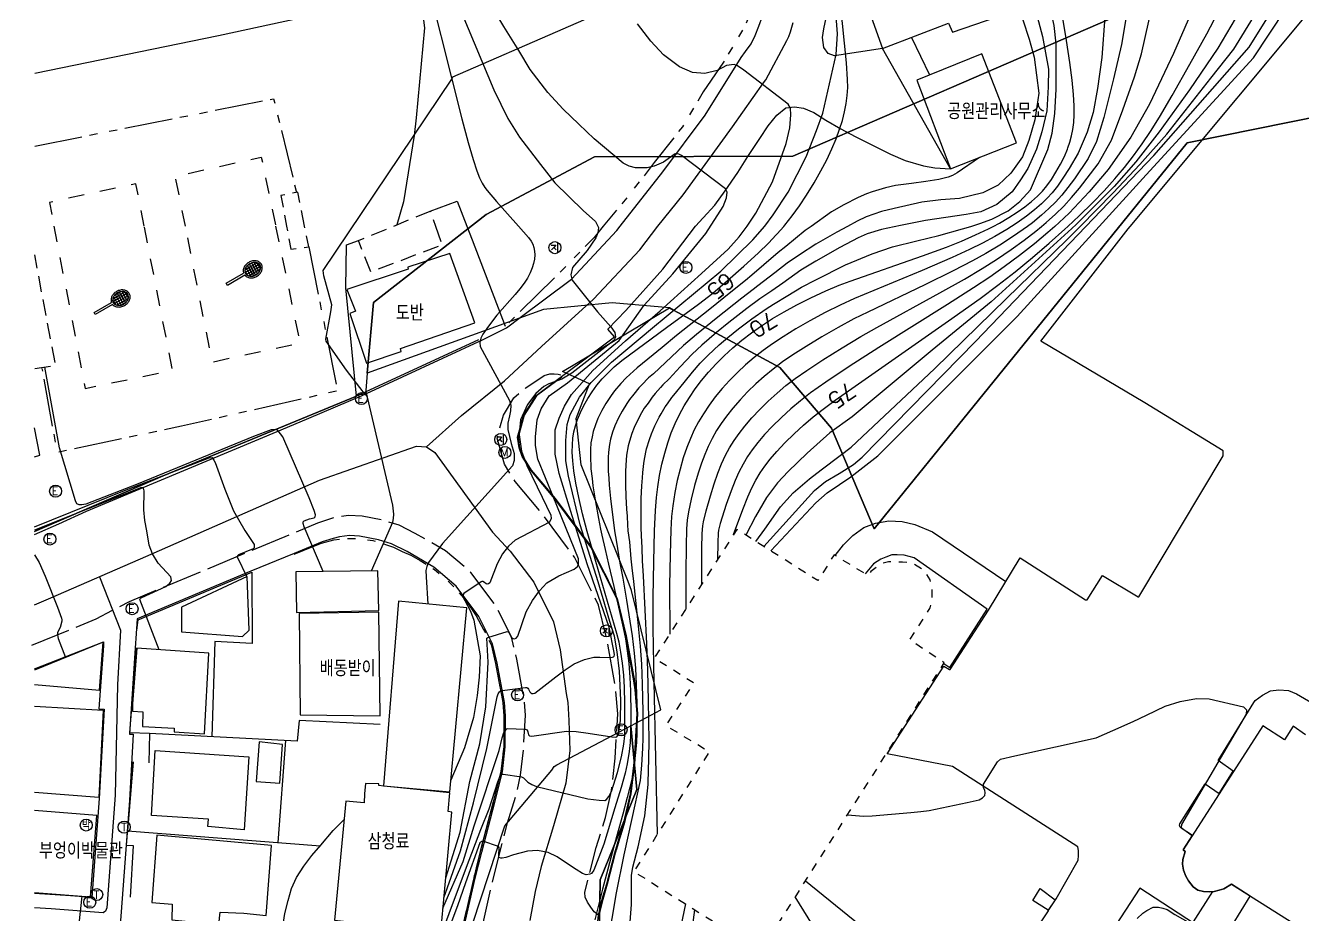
# Model space of a CAD drawing. Header units: feet. Extents: x 197796 to 199821, y 552499 to 555392.
# Drawn here: x 198490.1 to 198649.8, y 554162.4 to 554273.6 of the extents above; entities that cross this region are included whole.
import ezdxf
from ezdxf.enums import TextEntityAlignment as Align

# ---------------------------------------------------------------- set-up
doc = ezdxf.new("R2010")
doc.units = ezdxf.units.FT
doc.header["$MEASUREMENT"] = 0
for name, pattern in [('AAA006', [2, 1, -1]), ('ANYANG1', [11.5, 6, -1, 1, -1.5, 1, -1]), ('ANYANG2', [6, 5, -1]), ('ANYANG3', [3, 2, -1]), ('ANYANG6', [4, 2, -2])]:
    doc.linetypes.add(name, pattern=pattern)
for name, color, linetype in [('AA200', 7, 'CONTINUOUS'), ('AAA001', 7, 'CONTINUOUS'), ('AAA004', 7, 'ANYANG3'), ('AAA006', 7, 'AAA006'), ('AAA008', 7, 'CONTINUOUS'), ('AAB125', 7, 'CONTINUOUS'), ('AAC001', 7, 'CONTINUOUS'), ('AAC002', 7, 'CONTINUOUS'), ('AAC006', 7, 'ANYANG1'), ('ABB003', 7, 'CONTINUOUS'), ('AD002', 7, 'CONTINUOUS'), ('AD0022', 1, 'CONTINUOUS'), ('ADA085', 1, 'CONTINUOUS'), ('AE001', 1, 'ANYANG2'), ('AE200', 1, 'CONTINUOUS'), ('AZ0202', 7, 'CONTINUOUS'), ('AZ0203', 7, 'CONTINUOUS'), ('AZ0205', 7, 'CONTINUOUS'), ('AZ080', 1, 'CONTINUOUS'), ('AZ0801', 7, 'CONTINUOUS'), ('AZ0803', 7, 'CONTINUOUS'), ('CA0011', 7, 'CONTINUOUS'), ('CAA001', 7, 'CONTINUOUS'), ('CAA002', 30, 'CONTINUOUS'), ('DZ001', 7, 'ANYANG6'), ('wipco_지적', 20, 'CONTINUOUS'), ('ZC002', 7, 'CONTINUOUS')]:
    doc.layers.add(name, color=color, linetype=linetype)
doc.styles.add('GHS', font='ROMANS', dxfattribs={"bigfont": 'NGSW.shx'})
doc.styles.add('NGSW', font='ROMANS.shx', dxfattribs={"bigfont": 'NGSW.shx'})
doc.styles.get("Standard").update_dxf_attribs({"font": 'ROMANS.shx', "bigfont": 'NGSW.shx'})

# ---------------------------------------------------------------- blocks, each defined once
blk = doc.blocks.new('AZ0202')
at = {"layer": 'AZ0202'}
blk.add_circle((0, 0), 0.75, dxfattribs=at)
at = {"layer": 'AZ0202', "style": 'GHS'}
blk.add_text('E', height=1, dxfattribs=at).set_placement((-0.5, -0.48))
blk = doc.blocks.new('AZ0203')
at = {"layer": 'AZ0203'}
blk.add_circle((0, 0), 0.75, dxfattribs=at)
at = {"layer": 'AZ0203', "style": 'GHS'}
blk.add_text('T', height=1, dxfattribs=at).set_placement((-0.36, -0.52))
blk = doc.blocks.new('AAB125')
at = {"layer": 'AAB125'}
blk.add_circle((0, 0), 0.75, dxfattribs=at)
at = {"layer": 'AAB125', "style": 'GHS'}
blk.add_text('박', height=1, dxfattribs=at).set_placement((-0.54, -0.55))
blk = doc.blocks.new('AE200')
at = {"layer": 'AE200'}
blk.add_circle((0, 0), 0.75, dxfattribs=at)
at = {"layer": 'AE200', "style": 'GHS'}
blk.add_text('M', height=1, dxfattribs=at).set_placement((-0.58, -0.48))
blk = doc.blocks.new('AZ0205')
at = {"layer": 'AZ0205'}
for points in [[(-0.48, 0.32), (0.11, 0.31), (-0.13, 0.01), (-0.44, -0.28)], [(-0.13, 0.01), (0.15, -0.29)], [(0.3, 0.55), (0.3, -0.58)]]:
    blk.add_lwpolyline(points, dxfattribs=at)
blk.add_circle((0, 0), 0.75, dxfattribs=at)
blk = doc.blocks.new('ABB003')
at = {"layer": 'ABB003'}
blk.add_lwpolyline([(0.02, -0.16, 0.072796), (0.19, -0.32, 0.104954), (0.6, -0.47, 0.088929), (1.05, -0.46, 0.080177), (1.51, -0.28, 0.080177), (1.9, 0.03, 0.088929), (2.13, 0.41, 0.104954), (2.2, 0.84, 0.119998), (2.09, 1.21, 0.119998), (1.83, 1.49, 0.104954), (1.42, 1.64, 0.088929), (0.98, 1.63, 0.080177), (0.51, 1.45, 0.080177), (0.13, 1.14, 0.088929), (-0.11, 0.76, 0.104954), (-0.18, 0.33, 0.072796), (-0.13, 0.1, 0.119998)], format="xyb", dxfattribs=at)
for points in [[(0.02, -0.16), (-2.16, -1.42), (-2.31, -1.16), (-0.13, 0.1)], [(0.02, 0.4), (0.36, -0.18)], [(0.04, 0.54), (1.54, 1.41)], [(0.04, 0.2), (1.83, 1.23)], [(0.13, 0.8), (0.76, -0.28)], [(0.19, -0.06), (1.98, 0.97)], [(0.32, 1.05), (0.95, 1.42)], [(0.33, 1.06), (1.09, -0.24)], [(0.49, -0.24), (1.99, 0.63)], [(0.57, 1.25), (1.37, -0.13)], [(0.84, 1.38), (1.62, 0.04)], [(1.07, -0.25), (1.7, 0.12)], [(1.15, 1.45), (1.83, 0.27)], [(1.51, 1.41), (1.98, 0.61)]]:
    blk.add_lwpolyline(points, dxfattribs=at)
blk.add_lwpolyline([(0.1, 0.06, 0.119998), (0.3, -0.15, 0.104954), (0.63, -0.27, 0.088929), (1.01, -0.26, 0.080177), (1.41, -0.11, 0.080177), (1.75, 0.17, 0.088929), (1.94, 0.49, 0.104954), (2, 0.83, 0.119998), (1.92, 1.11, 0.119998), (1.72, 1.32, 0.104954), (1.39, 1.44, 0.088929), (1.02, 1.43, 0.080177), (0.61, 1.28, 0.080177), (0.28, 1, 0.088929), (0.08, 0.68, 0.104954), (0.02, 0.34, 0.119998)], format="xyb", close=True, dxfattribs=at)

msp = doc.modelspace()

# ---------------------------------------------------------------- linework, layer by layer
at = {"layer": 'AA200', "color": 255, "flags": 128}
msp.add_lwpolyline([(198618.74, 554164.41), (198617.85, 554163.12), (198615.95, 554164.31), (198616.85, 554165.82)], close=True, dxfattribs=at)
at = {"layer": 'AAA001', "color": 255, "flags": 128}
for points in [[(198491.26, 554191.28), (198499.35, 554190.58), (198499.83, 554196.58), (198491.26, 554193.09)], [(198491.26, 554188.6), (198499.83, 554188.07), (198499.28, 554177.17), (198491.25, 554177.82)]]:
    msp.add_lwpolyline(points, dxfattribs=at)
for points in [[(198519.32, 554184.11), (198518.95, 554179.18), (198521.88, 554178.95), (198522.21, 554183.79)], [(198517.45, 554173.14), (198512.91, 554173.54), (198512.97, 554174.46), (198505.87, 554174.91), (198506.32, 554183.03), (198518.04, 554182.25)], [(198520.85, 554171.17), (198506.53, 554172.47), (198505.92, 554164.06), (198508.46, 554163.85), (198508.41, 554161.9), (198514.29, 554161.31), (198514.42, 554162.86), (198517.41, 554162.71), (198520.19, 554162.42)]]:
    msp.add_lwpolyline(points, close=True, dxfattribs=at)
at = {"layer": 'AAA004', "color": 255, "flags": 128}
for points in [[(198524.99, 554248.55), (198524.15, 554252.8), (198522.03, 554252.4), (198522.74, 554248.55), (198523.27, 554245.67), (198525.5, 554245.96)], [(198541.33, 554248.54), (198542.16, 554246.22), (198533.28, 554242.83), (198531.7, 554246.78), (198536.04, 554248.54), (198540.66, 554250.43)]]:
    msp.add_lwpolyline(points, close=True, dxfattribs=at)
msp.add_lwpolyline([(198491.27, 554230.77), (198493.88, 554231.16), (198491.27, 554244.97)], dxfattribs=at)
at = {"layer": 'AAA006', "color": 255, "flags": 128}
msp.add_lwpolyline([(198581.96, 554157.95), (198604.89, 554194.01), (198600.58, 554196.85), (198603.14, 554200.86), (198603.34, 554201.67), (198603.39, 554202.49), (198603.37, 554203.53), (198603.11, 554204.36), (198602.66, 554205.12), (198602.06, 554205.74), (198601.18, 554206.29), (198600.43, 554206.5), (198599.67, 554206.59), (198598.9, 554206.6), (198597.91, 554206.61), (198597.22, 554206.44), (198596.79, 554206.23), (198595.73, 554205.4), (198595.29, 554204.95), (198591.13, 554207.49), (198589.1, 554204.27), (198578.98, 554210.67), (198568.68, 554194.61), (198573.59, 554191.52), (198570.13, 554186.17), (198575.55, 554182.9), (198566.12, 554167.93)], close=True, dxfattribs=at)
at = {"layer": 'AAA008', "color": 255, "flags": 128}
for points in [[(198612.26, 554282.41), (198607.31, 554280.36), (198595.54, 554275.28), (198597.17, 554270.74), (198605.42, 554273.91), (198605.9, 554272.79), (198611.5, 554274.7), (198611.19, 554275.9), (198614.19, 554276.92)], [(198609.59, 554270.08), (198601.47, 554266.81), (198605.68, 554255.7), (198613.91, 554258.95)], [(198543.12, 554245.14), (198537.87, 554243.42), (198537.91, 554243.19), (198530.26, 554240.65), (198531.33, 554237.95), (198530.64, 554237.66), (198532.73, 554231.45), (198537.04, 554232.89), (198536.96, 554233.26), (198546.24, 554236.47)], [(198517.8, 554204.77), (198509.59, 554200.97), (198509.63, 554197.87), (198517.21, 554197.27), (198518.07, 554198.09)], [(198534.14, 554205.51), (198523.88, 554205.39), (198523.96, 554200.3), (198534.27, 554200.53)], [(198543.14, 554177.89), (198545.25, 554200.86), (198536.73, 554201.71), (198534.85, 554178.65)], [(198524.3, 554200.15), (198524.43, 554187.51), (198534.42, 554187.39), (198534.24, 554200.34)], [(198504.01, 554195.84), (198503.49, 554188.86), (198503.47, 554187.97), (198504.76, 554187.88), (198504.72, 554186.05), (198508.71, 554185.84), (198508.7, 554185.4), (198512.49, 554185.13), (198513.04, 554195.19)], [(198543.13, 554177.75), (198534.88, 554178.6), (198534.26, 554178.66), (198534.27, 554178.88), (198532.59, 554178.93), (198532.48, 554177.63), (198532.42, 554176.5), (198530.14, 554176.7), (198528.71, 554161.83), (198542, 554160.37), (198543.38, 554175.35), (198542.92, 554175.41)]]:
    msp.add_lwpolyline(points, close=True, dxfattribs=at)
for points in [[(198650.01, 554184.99), (198648.48, 554186.07), (198647.37, 554184.39), (198644.68, 554186.12), (198634.73, 554170.65), (198635, 554170.43), (198634.69, 554169.41), (198634.66, 554168.85), (198634.78, 554168.1), (198635.06, 554167.34), (198635.38, 554166.76), (198635.96, 554166.03), (198636.58, 554165.61), (198637.26, 554165.43), (198638.01, 554165.4), (198638.59, 554165.43), (198639.23, 554165.59), (198639.79, 554165.78), (198640.78, 554166.34), (198659.85, 554154.3)], [(198491.25, 554165.29), (198498.26, 554164.78), (198499.03, 554174.93), (198491.25, 554175.54)]]:
    msp.add_lwpolyline(points, dxfattribs=at)
at = {"layer": 'AAC001', "color": 255, "flags": 128}
for points in [[(198540.66, 554250.43), (198544.06, 554251.66), (198545.26, 554248.54)], [(198545.26, 554248.54), (198545.9, 554246.85)], [(198531.48, 554227.33), (198530.12, 554240.86), (198530.21, 554246.21), (198531.7, 554246.78)], [(198546.72, 554234.36), (198531.48, 554227.33), (198507.33, 554217.36), (198491.26, 554210.4)], [(198504.02, 554198.05), (198504.18, 554199.39), (198518.39, 554205.31), (198518.42, 554196.4), (198513.79, 554196.68), (198513.4, 554184.77)], [(198505.62, 554185.16), (198503.15, 554185.24), (198503.37, 554187.93), (198503.92, 554195.86)], [(198534.42, 554186.31), (198524.31, 554186.78), (198524.06, 554184.23), (198505.62, 554185.16), (198505.52, 554181.51)], [(198522.62, 554184.3), (198521.66, 554171.55)], [(198522.31, 554152.87), (198522.12, 554157.6), (198522.14, 554159.26), (198522.22, 554160.79), (198522.52, 554162.7), (198522.92, 554164.3), (198523.37, 554165.8), (198523.98, 554167.18), (198524.88, 554168.59), (198525.9, 554169.92), (198527.02, 554171.21), (198528.57, 554173.06), (198529.92, 554174.44)], [(198502.88, 554173.03), (198526.96, 554171.13)]]:
    msp.add_lwpolyline(points, dxfattribs=at)
at = {"layer": 'AAC001', "color": 255}
msp.add_lwpolyline([(198503.24, 554164.73), (198503.61, 554171.14), (198502.74, 554171.18), (198503.56, 554181.65)], dxfattribs=at)
at = {"layer": 'AAC002', "color": 255, "flags": 128}
msp.add_lwpolyline([(198545.9, 554246.85), (198550.03, 554236.06)], dxfattribs=at)
at = {"layer": 'AAC006', "color": 255, "flags": 128}
for points in [[(198529.5, 554368.62), (198530.31, 554365.33), (198530.67, 554364.19), (198532.81, 554363.92), (198535.11, 554363.45), (198537.81, 554362.32), (198544.32, 554358.5), (198549.48, 554356.95), (198550.42, 554356.55), (198551.01, 554356.11), (198551.67, 554355.24), (198551.9, 554354.37), (198551.7, 554353.42), (198551.37, 554352.64), (198551.17, 554351.95), (198551.04, 554350.95), (198551.15, 554350.22), (198551.57, 554349.34), (198559.25, 554340.63), (198562.28, 554337.32), (198568.22, 554323.38), (198570.51, 554316.6), (198572.13, 554310.81), (198574.34, 554303.21), (198575.85, 554295.74), (198576.85, 554290.32), (198579.98, 554290.43), (198581.16, 554289.89), (198582.27, 554288.8), (198582.89, 554287.66), (198583.16, 554286.62), (198583.22, 554285.47), (198583.2, 554284.48), (198583.16, 554283.05), (198582.77, 554280.53), (198582.11, 554278.76), (198579.98, 554273.51), (198577.31, 554269.06), (198574.78, 554265.33), (198572.19, 554260.98), (198568.66, 554256.49), (198564.82, 554251.59), (198562.3, 554248.54), (198561.15, 554247.15), (198556.4, 554242.27), (198550.03, 554236.06)], [(198491.27, 554258.56), (198521.12, 554264.48), (198523.97, 554252.77)], [(198525.5, 554245.96), (198529.11, 554227.98), (198509.61, 554223.55), (198494.1, 554220.29), (198492.22, 554230.79)], [(198557.1, 554229.7), (198553.96, 554227.36), (198552.41, 554224.96), (198551.65, 554222.19), (198551.83, 554220.87), (198552.2, 554219.81), (198553.27, 554218.09), (198556.28, 554214.52), (198560.8, 554208.49), (198564.03, 554202.03), (198565.15, 554197.36), (198566.18, 554191.75), (198566.31, 554190.65), (198566.56, 554187.66), (198566.23, 554181.87), (198565.73, 554177.63), (198564.93, 554174.05), (198563.78, 554170.24), (198562.77, 554166.36), (198562.22, 554164.45), (198561.73, 554162.45)], [(198523.68, 554207.59), (198524.8, 554208.03), (198526.13, 554208.57), (198527.09, 554208.95), (198528.62, 554209.38), (198529.97, 554209.53), (198531.76, 554209.56), (198533.52, 554209.27), (198535.23, 554208.76), (198536.1, 554208.45), (198537.19, 554207.92), (198538.25, 554207.47), (198539.41, 554206.79), (198541.2, 554205.65), (198542.6, 554204.55), (198544.04, 554203.05), (198545.12, 554201.77), (198546.4, 554199.89), (198547.35, 554198.18), (198548.28, 554196.3), (198548.64, 554194.82), (198548.85, 554193.91), (198549.18, 554192.12), (198549.71, 554189.29), (198549.74, 554189.01), (198549.88, 554187.36), (198549.87, 554184.88), (198549.86, 554183.53), (198549.5, 554180.43), (198548.56, 554176.64), (198546.92, 554170.41), (198546.11, 554167.15), (198544.24, 554158.92), (198543.66, 554154.62), (198541.22, 554153.85), (198540.59, 554153.77), (198524.16, 554152.74), (198523.78, 554152.75)], [(198548.03, 554196.81), (198548.28, 554196.3), (198548.64, 554194.82), (198548.85, 554193.91), (198549.18, 554192.12), (198549.71, 554189.29), (198549.74, 554189.01), (198549.88, 554187.36), (198549.87, 554184.88), (198549.86, 554183.53), (198549.5, 554180.43), (198548.56, 554176.64), (198546.92, 554170.41), (198546.11, 554167.15), (198544.24, 554158.92), (198543.66, 554154.62)]]:
    msp.add_lwpolyline(points, dxfattribs=at)
at = {"layer": 'AD002', "color": 255, "flags": 128}
for points in [[(198540.2, 554221), (198544.6, 554224.89), (198549.94, 554229.24), (198554.58, 554233.51), (198561.06, 554239.44), (198566.86, 554245.61), (198569.11, 554248.54), (198572.26, 554252.47), (198578.43, 554260.97), (198582.31, 554266.47), (198582.59, 554266.84), (198585.21, 554271.74), (198585.46, 554272.25), (198585.7, 554272.84), (198586.01, 554274.02)], [(198491.26, 554201.24), (198493.3, 554202.13), (198505.17, 554207.29), (198526.83, 554216.83), (198538.95, 554221.09), (198540.2, 554221), (198541.24, 554220.29), (198548.44, 554210.31), (198550.66, 554207.95), (198553.62, 554204.06), (198556.08, 554199.14), (198556.93, 554195.61), (198557.66, 554190.17), (198557.85, 554189.03), (198558.01, 554186.79), (198558.11, 554183.03), (198557.63, 554178.95), (198556.08, 554173.64), (198554.52, 554168.55), (198553.8, 554165.44), (198553.1, 554161.82)], [(198499.36, 554204.76), (198502, 554198.09), (198501.63, 554191.24), (198501.31, 554177.46), (198500.27, 554163.41), (198500.1, 554162.96), (198499.83, 554162.77), (198493.32, 554163.26), (198491.25, 554163.4)]]:
    msp.add_lwpolyline(points, dxfattribs=at)
at = {"layer": 'AD0022', "color": 255, "flags": 128}
for points in [[(198491.26, 554210.05), (198494.3, 554211.38), (198497.75, 554212.96), (198522.05, 554223.09), (198525.53, 554224.58), (198532.17, 554227.41), (198547.3, 554234.4), (198550.19, 554235.84), (198551.92, 554237.15), (198558.32, 554241.95), (198563.98, 554248.02), (198564.39, 554248.54), (198569.75, 554255.33), (198575.01, 554262.42), (198579.51, 554269.62), (198580.08, 554270.36), (198580.77, 554271.35), (198581.26, 554272.36), (198581.74, 554273.54), (198582.19, 554274.81)], [(198544.43, 554158.89), (198546.31, 554167.1), (198547.12, 554170.36), (198548.75, 554176.59), (198549.69, 554180.4), (198550.06, 554183.51), (198550.08, 554187.37), (198549.94, 554189.03), (198549.91, 554189.31), (198549.05, 554193.95), (198548.47, 554196.36), (198546.75, 554199.81), (198543.92, 554203.58), (198541.14, 554205.96), (198537.78, 554207.91), (198535.84, 554208.87), (198534.21, 554209.37), (198531.84, 554209.83), (198530.58, 554209.9), (198529.36, 554209.74), (198528.55, 554209.55), (198527.19, 554209.11), (198523.68, 554207.68), (198518.27, 554205.47), (198504.06, 554199.5), (198503.84, 554195.85), (198503.1, 554185.1), (198503.57, 554185.07), (198503.13, 554176.82), (198501.94, 554161.22)], [(198491.26, 554193.26), (198499.88, 554196.64), (198499.85, 554196.11), (198499.3, 554188.26), (198499.94, 554188.22), (198499.33, 554177.07), (198498.4, 554164.69), (198495.76, 554164.87), (198491.25, 554165.2)]]:
    msp.add_lwpolyline(points, dxfattribs=at)
at = {"layer": 'AD0022', "color": 255}
for points in [[(198560.91, 554155.61), (198561.68, 554162.47), (198562.17, 554164.46), (198562.72, 554166.37), (198563.73, 554170.26), (198564.88, 554174.07), (198565.68, 554177.64), (198566.18, 554181.87), (198566.51, 554187.66), (198566.26, 554190.64), (198566.13, 554191.74), (198565.1, 554197.35), (198563.98, 554202.02), (198560.76, 554208.46), (198556.24, 554214.49), (198553.23, 554218.06), (198552.16, 554219.79), (198551.78, 554220.86), (198551.6, 554222.19), (198552.36, 554224.98), (198553.93, 554227.4), (198563.69, 554234.72), (198562.88, 554235.68), (198565.1, 554238), (198569.73, 554243.2), (198573.83, 554248.54), (198574.77, 554249.61), (198576.22, 554251.2), (198577.51, 554252.99), (198579.1, 554255.27), (198580.37, 554257.24), (198581.85, 554259.51), (198582.9, 554261.08), (198583.96, 554262.44), (198585.11, 554263.32), (198586.2, 554263.48), (198587.32, 554263.29), (198588.58, 554262.75), (198590.09, 554261.82), (198591.95, 554260.72), (198593.77, 554259.77), (198596.19, 554258.57), (198598.17, 554257.57), (198600.02, 554256.78), (198602.28, 554256.11), (198603.69, 554255.83), (198605.67, 554255.72), (198597.17, 554270.74), (198591.19, 554269.83), (198590.38, 554270.14), (198589.84, 554270.86), (198589.66, 554272.14), (198589.84, 554273.23), (198590.13, 554274.6)], [(198617.88, 554163.02), (198613.46, 554156.35)]]:
    msp.add_lwpolyline(points, dxfattribs=at)
at = {"layer": 'ADA085', "color": 255, "flags": 128}
for points in [[(198617.88, 554163.02), (198618.87, 554164.5), (198621.6, 554169.34), (198621.67, 554169.92), (198621.65, 554170.54), (198621.56, 554171.02), (198605.93, 554181.04), (198597.77, 554182.62), (198604.83, 554193.6), (198605.55, 554193.16), (198605.63, 554193.16), (198610.43, 554200.59), (198614.35, 554207.13), (198622.52, 554201.88), (198622.73, 554201.87), (198624.67, 554204.9), (198629.1, 554202.24), (198629.18, 554202.24), (198639.71, 554219.86), (198639.71, 554220.18), (198639.72, 554220.48), (198629.95, 554226.48), (198616.95, 554234.2), (198627.85, 554248.24), (198628.09, 554248.53), (198655.04, 554280.88)], [(198491.27, 554267.66), (198514.25, 554272.37), (198539.08, 554277.8)], [(198491.26, 554219.75), (198491.92, 554219.95), (198491.26, 554223.34)], [(198640.85, 554161.18), (198643.09, 554164.85), (198640.78, 554166.34), (198639.79, 554165.78), (198639.23, 554165.59), (198638.59, 554165.43), (198638.01, 554165.4), (198637.26, 554165.43), (198636.58, 554165.61), (198635.96, 554166.03), (198635.38, 554166.76), (198635.06, 554167.34), (198634.78, 554168.1), (198634.66, 554168.85), (198634.69, 554169.41), (198635, 554170.43), (198634.73, 554170.65), (198635.86, 554172.4), (198634.36, 554173.46), (198634.29, 554173.7), (198634.3, 554173.9), (198637.49, 554178.9), (198639.24, 554177.66), (198640.99, 554180.46), (198639.11, 554181.81), (198643.55, 554189.03), (198643.73, 554189.3), (198644.63, 554189.96), (198645.65, 554190.52), (198646.69, 554190.64), (198647.87, 554190.55), (198648.88, 554190.12), (198652.18, 554188.22)], [(198647.18, 554137.18), (198666.45, 554140.24), (198666.92, 554141.17), (198650.65, 554151.92), (198629.32, 554165.86), (198624.58, 554158.55)]]:
    msp.add_lwpolyline(points, dxfattribs=at)
at = {"layer": 'AE001', "color": 255, "flags": 128}
for points in [[(198561.68, 554162.47), (198561.16, 554162.88), (198560.76, 554163.48), (198560.31, 554164.1), (198560.03, 554164.71), (198559.98, 554165.32), (198560.39, 554166.97), (198561.42, 554170.91), (198562.56, 554174.67), (198563.31, 554178.04), (198563.79, 554182.08), (198564.1, 554187.62), (198563.87, 554190.41), (198563.76, 554191.38), (198562.75, 554196.86), (198561.71, 554201.19), (198558.71, 554207.2), (198554.36, 554213), (198551.28, 554216.65), (198549.94, 554218.82), (198549.02, 554222.07), (198549.84, 554224.96), (198551.11, 554227.12), (198552.64, 554228.36), (198554.91, 554229.89), (198555.63, 554230.1), (198556.17, 554230.11), (198556.68, 554230.07), (198557.29, 554229.92)], [(198549.91, 554132.57), (198551.1, 554133.56), (198551.25, 554134.44), (198551.26, 554134.98), (198551.13, 554135.72), (198550.51, 554137.19), (198550.02, 554138.24), (198549.56, 554139.37), (198548.97, 554140.74), (198548.14, 554142.68), (198547.49, 554144.29), (198546.91, 554145.82), (198546.41, 554147.14), (198546.01, 554148.2), (198545.53, 554149.85), (198545.4, 554151.17), (198545.49, 554152.39), (198546.04, 554155.48), (198546.6, 554158.5), (198548.45, 554166.59), (198549.25, 554169.81), (198550.35, 554174.02), (198551.43, 554177.59), (198551.96, 554179.98), (198552.33, 554183.08), (198552.58, 554187.47), (198552.43, 554189.28), (198552.38, 554189.68), (198551.49, 554194.47), (198550.84, 554197.23), (198548.88, 554201.13), (198545.76, 554205.3), (198542.59, 554208), (198540.36, 554209.3), (198538.81, 554210.16), (198536.78, 554211.2), (198534.81, 554211.8), (198532.16, 554212.31), (198530.48, 554212.41), (198528.78, 554212.18), (198526.58, 554211.44), (198503.08, 554201.64), (198498.92, 554199.45), (198490.13, 554195.86)]]:
    msp.add_lwpolyline(points, dxfattribs=at)
at = {"layer": 'AZ080', "color": 255, "flags": 128}
for points in [[(198491.26, 554210.4), (198507.33, 554217.36), (198531.48, 554227.33)], [(198548.02, 554196.83), (198548.28, 554196.3), (198548.64, 554194.82), (198548.85, 554193.91), (198549.18, 554192.12), (198549.71, 554189.29), (198549.74, 554189.01), (198549.88, 554187.36), (198549.87, 554184.88), (198549.86, 554183.53), (198549.5, 554180.43), (198548.56, 554176.64), (198546.92, 554170.41), (198546.11, 554167.15), (198544.24, 554158.92), (198543.66, 554154.62)]]:
    msp.add_lwpolyline(points, dxfattribs=at)
at = {"layer": 'AZ080', "color": 255}
msp.add_lwpolyline([(198503.56, 554181.65), (198502.88, 554173.03)], dxfattribs=at)
at = {"layer": 'AZ0801', "color": 255, "flags": 128}
msp.add_lwpolyline([(198557.1, 554229.7), (198553.96, 554227.36), (198552.41, 554224.96), (198551.65, 554222.19), (198551.83, 554220.87), (198552.2, 554219.81), (198553.27, 554218.09), (198556.28, 554214.52), (198560.8, 554208.49), (198564.03, 554202.03), (198565.15, 554197.36), (198566.18, 554191.75), (198566.31, 554190.65), (198566.56, 554187.66), (198566.23, 554181.87), (198565.73, 554177.63), (198564.93, 554174.05), (198563.78, 554170.24), (198562.77, 554166.36), (198562.22, 554164.45), (198561.73, 554162.45)], dxfattribs=at)
at = {"layer": 'AZ0803', "color": 255, "flags": 128}
for points in [[(198591.27, 554207.41), (198592.29, 554208.73), (198593.48, 554209.9), (198594.85, 554210.92), (198596.28, 554211.44), (198597.98, 554211.73), (198599.61, 554211.66), (198601.23, 554211.3), (198603.41, 554210.38), (198612.58, 554204.17)], [(198604.84, 554193.93), (198605.6, 554193.4), (198610.26, 554200.69), (198601.14, 554207.11), (198599.89, 554207.45), (198599.02, 554207.5), (198598.33, 554207.48), (198597.6, 554207.21), (198596.97, 554206.97), (198596.07, 554206.38), (198595.01, 554205.12)]]:
    msp.add_lwpolyline(points, dxfattribs=at)
at = {"layer": 'CAA001', "color": 255, "flags": 128}
for points, elevation in [([(198539.43, 554282.68), (198544.64, 554261.98), (198545.42, 554259), (198546.03, 554256.89), (198546.49, 554255.48), (198546.85, 554254.58), (198547.15, 554253.93), (198547.48, 554253.4), (198547.78, 554253.01), (198548.96, 554251.64), (198551.7, 554248.54), (198552.95, 554247.12), (198553.3, 554246.68), (198553.49, 554246.3), (198553.63, 554245.89), (198553.71, 554245.44), (198553.73, 554244.96), (198553.69, 554244.44), (198553.58, 554243.9), (198553.4, 554243.33), (198553.15, 554242.72), (198552.82, 554242.08), (198552.4, 554241.42), (198551.89, 554240.72), (198551.3, 554240.03), (198549, 554237.45), (198547.97, 554236.07), (198547.24, 554235.06), (198547.01, 554234.56), (198546.86, 554234.03), (198546.9, 554233.53), (198550.57, 554226.77), (198550.76, 554226.19), (198550.72, 554225.5), (198550.57, 554224.85), (198550.38, 554223.94), (198550.38, 554223.17), (198550.8, 554221.41), (198551.15, 554220.15), (198551.15, 554219.27), (198550.94, 554218.62), (198542.23, 554208.91), (198540.48, 554206.53), (198540.32, 554206.25), (198540.26, 554206.03), (198540.14, 554205.55), (198540.16, 554204.76), (198540.39, 554201.34)], 60), ([(198540.9, 554156.9), (198545.22, 554168.47), (198547.01, 554173.18), (198548.05, 554175.76), (198549.13, 554179.14), (198549.4, 554179.87), (198549.52, 554180.05), (198549.64, 554180.1), (198549.8, 554180.11), (198552.08, 554179.75), (198552.35, 554179.63), (198552.55, 554179.41), (198552.89, 554179.09), (198553.37, 554178.79), (198553.96, 554178.57), (198560.36, 554177.02), (198561.8, 554176.83), (198562.48, 554176.8), (198562.7, 554176.93), (198563, 554177.32), (198563.31, 554177.91), (198564.09, 554180.29), (198564.58, 554182.25), (198564.87, 554183.83), (198564.97, 554184.94), (198564.98, 554188.95), (198564.94, 554190.93), (198564.85, 554192.47), (198564.7, 554193.96), (198564.5, 554195.34), (198564.26, 554196.6), (198563.99, 554197.68), (198561.37, 554206.65), (198560.28, 554210.42), (198559.7, 554212.63), (198559.24, 554214.65), (198558.88, 554216.46), (198558.63, 554217.98), (198558.49, 554219.24), (198558.42, 554220.32), (198558.43, 554221.25), (198558.49, 554222.09), (198558.62, 554222.85), (198558.81, 554223.62), (198559.09, 554224.42), (198559.44, 554225.27), (198559.87, 554226.15), (198560.36, 554227.02), (198560.91, 554227.86), (198561.51, 554228.68), (198562.17, 554229.47), (198562.89, 554230.24), (198563.67, 554230.98), (198564.63, 554231.77), (198570.21, 554235.88), (198574.2, 554238.83), (198575.96, 554240.2), (198577.81, 554241.76), (198579.87, 554243.57), (198581.65, 554245.19), (198582.97, 554246.48), (198583.86, 554247.42), (198584.03, 554247.6), (198584.84, 554248.53), (198584.97, 554248.69), (198585.88, 554249.84), (198586.79, 554251.09), (198587.69, 554252.44), (198588.62, 554253.96), (198589.48, 554255.46), (198590.21, 554256.86), (198590.85, 554258.2), (198591.39, 554259.47), (198591.82, 554260.66), (198592.17, 554261.77), (198592.44, 554262.84), (198592.64, 554263.87), (198592.76, 554264.88), (198592.83, 554265.88), (198592.82, 554266.87), (198592.66, 554268.97), (198591.92, 554276.32)], 65), ([(198569.07, 554172.61), (198568.66, 554191.58), (198568.53, 554198.34), (198568.53, 554202.19), (198568.59, 554206.63), (198568.7, 554210.51), (198568.81, 554213.02), (198568.94, 554214.65), (198569.1, 554216), (198569.33, 554217.4), (198569.62, 554218.81), (198569.97, 554220.19), (198570.36, 554221.5), (198570.79, 554222.73), (198571.27, 554223.89), (198571.8, 554225.01), (198572.39, 554226.1), (198573.05, 554227.17), (198573.78, 554228.23), (198574.58, 554229.29), (198575.45, 554230.33), (198576.39, 554231.36), (198577.4, 554232.37), (198578.47, 554233.35), (198579.6, 554234.3), (198580.8, 554235.23), (198582.07, 554236.12), (198583.43, 554237), (198584.89, 554237.86), (198586.48, 554238.72), (198588.21, 554239.59), (198590.08, 554240.46), (198591.77, 554241.18), (198593.12, 554241.69), (198602.17, 554244.87), (198605.15, 554245.95), (198607.05, 554246.7), (198608.8, 554247.47), (198610.4, 554248.23), (198610.99, 554248.53), (198611.78, 554248.94), (198612.97, 554249.62), (198614.01, 554250.29), (198614.96, 554250.97), (198615.8, 554251.64), (198616.53, 554252.29), (198617.16, 554252.93), (198617.72, 554253.61), (198618.27, 554254.37), (198618.84, 554255.29), (198619.41, 554256.3), (198619.89, 554257.28), (198620.28, 554258.19), (198620.34, 554258.36), (198620.58, 554259.03), (198620.8, 554259.84), (198620.96, 554260.64), (198621.07, 554261.5), (198621.12, 554262.45), (198621.12, 554263.59), (198621.04, 554265.01), (198620.87, 554266.79), (198620.59, 554269.02), (198620.17, 554271.75), (198619.6, 554275.06)], 70), ([(198578.58, 554210.04), (198579.73, 554213.14), (198580.36, 554214.75), (198580.85, 554215.86), (198581.35, 554216.83), (198581.88, 554217.72), (198582.47, 554218.58), (198583.15, 554219.46), (198583.98, 554220.42), (198584.99, 554221.5), (198586.13, 554222.62), (198587.31, 554223.71), (198588.52, 554224.74), (198589.75, 554225.71), (198591.25, 554226.8), (198605.43, 554236.73), (198609.36, 554239.52), (198611.58, 554241.17), (198613.74, 554242.87), (198615.9, 554244.63), (198617.98, 554246.42), (198619.95, 554248.17), (198620.34, 554248.53), (198621.76, 554249.85), (198623.4, 554251.46), (198624.87, 554252.99), (198626.2, 554254.46), (198626.63, 554254.98), (198627.41, 554255.9), (198628.54, 554257.34), (198629.62, 554258.84), (198630.67, 554260.4), (198631.78, 554262.19), (198633.37, 554264.9), (198635.58, 554268.79), (198637.67, 554272.59), (198639.11, 554275.3)], 75), ([(198491.26, 554207.49), (198491.82, 554206.55), (198492.56, 554204.81), (198494.11, 554200.95), (198494.62, 554199.6), (198494.68, 554199.37), (198494.67, 554199.19), (198494.46, 554198.4), (198494.13, 554197.81), (198494.1, 554197.49), (198494.19, 554197.06), (198495.12, 554194.66)], 55), ([(198497.14, 554164.86), (198496.8, 554161.39)], 55), ([(198572.55, 554163.88), (198570.15, 554152.36)], 70)]:
    msp.add_lwpolyline(points, dxfattribs=dict(at, elevation=elevation))
at = {"layer": 'CAA002', "color": 255, "flags": 128}
for points, elevation in [([(198582.36, 554208.54), (198588.66, 554215.53), (198590.07, 554216.64), (198591.76, 554217.67), (198593.54, 554218.8), (198594.62, 554219.68), (198608.8, 554234.16), (198622.56, 554248.53), (198631.05, 554257.39), (198642.96, 554270.93), (198650.58, 554283.15), (198655.36, 554291.97), (198659.89, 554300.23), (198661.81, 554304.27), (198665.99, 554312.1), (198670, 554319.86), (198671.67, 554322.86), (198673.81, 554326.4), (198675.18, 554328.36)], 78), ([(198583.21, 554208), (198588.85, 554213.98), (198590.28, 554215.22), (198591.81, 554216.26), (198593.21, 554217.25), (198596.61, 554219.86), (198613.99, 554237.26), (198624.23, 554248.53), (198630.11, 554254.99), (198643.52, 554269.57), (198647.53, 554275.62), (198655.01, 554288.38), (198659.92, 554296.31), (198667.5, 554307.37), (198675.11, 554319.06), (198675.18, 554319.1)], 79), ([(198521.63, 554310.37), (198522.31, 554306.77), (198522.43, 554306.62), (198522.77, 554306.51), (198532.4, 554307.76), (198532.65, 554307.74), (198532.89, 554307.68), (198533.07, 554307.56), (198533.19, 554307.38), (198537.25, 554287), (198539.51, 554277.49), (198539.89, 554273.98), (198539.96, 554273.34), (198538.93, 554262.1), (198538.68, 554259.87), (198537.32, 554251.58), (198536.51, 554248.73)], 59), ([(198574.59, 554203.83), (198574.59, 554204.83), (198574.61, 554208.27), (198574.66, 554210.16), (198574.73, 554211.1), (198574.82, 554211.61), (198575.15, 554212.97), (198575.67, 554214.86), (198576.14, 554216.38), (198576.6, 554217.69), (198577.07, 554218.85), (198577.57, 554219.93), (198578.08, 554220.88), (198578.64, 554221.79), (198579.25, 554222.66), (198579.96, 554223.57), (198580.84, 554224.6), (198581.83, 554225.66), (198582.9, 554226.7), (198584, 554227.71), (198585.11, 554228.64), (198586.28, 554229.53), (198587.72, 554230.54), (198589.7, 554231.85), (198592.13, 554233.37), (198594.46, 554234.77), (198596.48, 554235.9), (198604.35, 554240.22), (198607.4, 554241.94), (198609.64, 554243.27), (198611.41, 554244.4), (198613.23, 554245.63), (198614.89, 554246.82), (198616.33, 554247.93), (198617.04, 554248.53), (198617.61, 554249), (198618.78, 554250.06), (198619.82, 554251.07), (198620.79, 554252.13), (198621.79, 554253.31), (198624.12, 554256.33), (198625.78, 554259.29), (198627.18, 554263.11), (198628.64, 554267.21), (198629.53, 554270.07), (198631.29, 554277.92)], 73), ([(198637.47, 554279.26), (198633.51, 554270.14), (198630.52, 554263.78), (198628.2, 554259.67), (198625.37, 554255.65), (198623, 554252.85), (198621.76, 554251.5), (198620.48, 554250.19), (198619.23, 554249.01), (198618.69, 554248.53), (198617.81, 554247.75), (198616.14, 554246.36), (198614.3, 554244.91), (198612.38, 554243.47), (198610.58, 554242.2), (198608.56, 554240.85), (198605.29, 554238.76), (198596.73, 554233.4), (198593.01, 554231.01), (198590.1, 554229.06), (198588.2, 554227.73), (198586.92, 554226.75), (198585.74, 554225.75), (198584.54, 554224.66), (198583.4, 554223.53), (198582.44, 554222.51), (198581.62, 554221.54), (198580.9, 554220.62), (198580.31, 554219.76), (198579.76, 554218.82), (198579.24, 554217.83), (198578.76, 554216.78), (198578.25, 554215.5), (198577.66, 554213.79), (198576.89, 554211.39), (198576.69, 554210.59), (198576.65, 554210.18), (198576.6, 554209.03), (198576.58, 554206.93)], 74), ([(198565.48, 554159.48), (198565.83, 554163.81), (198565.83, 554166), (198565.83, 554167.45), (198565.97, 554168.48), (198566.65, 554171.02), (198567.48, 554174.87), (198567.9, 554178.8), (198567.9, 554179.02), (198567.99, 554182.05), (198568.03, 554184.27), (198567.96, 554189.26), (198567.86, 554193.06), (198567.72, 554196.36), (198567.31, 554204.86), (198567.18, 554206.76), (198567.14, 554208.36), (198567.09, 554209.89), (198567.04, 554210.88), (198567.03, 554212.64), (198567.04, 554214.52), (198567.1, 554216.12), (198567.19, 554217.1), (198567.23, 554217.77), (198567.38, 554218.9), (198567.44, 554219.43), (198567.71, 554220.74), (198568.06, 554221.9), (198568.33, 554222.61), (198568.75, 554223.62), (198569.27, 554224.7), (198569.54, 554225.13), (198570.04, 554225.99), (198570.3, 554226.36), (198570.86, 554227.16), (198571.11, 554227.46), (198572.38, 554229.04), (198573.45, 554230.33), (198574.41, 554231.43), (198575.41, 554232.42), (198576.79, 554233.71), (198577.86, 554234.65), (198579.19, 554235.73), (198580.85, 554236.98), (198582.65, 554238.23), (198583.55, 554238.81), (198585.33, 554239.91), (198587.04, 554240.92), (198588.83, 554241.85), (198592.57, 554243.71), (198595.9, 554245.08), (198598.44, 554245.98), (198601.45, 554246.72), (198604.23, 554247.39), (198607.17, 554248.21), (198608.22, 554248.53), (198609.32, 554248.87), (198610.84, 554249.45), (198612.87, 554250.47), (198614.34, 554251.65), (198615.65, 554253.08), (198617.83, 554258.15), (198618.38, 554260.16), (198618.7, 554262.62), (198618.86, 554265.68), (198618.88, 554268.24), (198618.85, 554271.33), (198618.61, 554273.61), (198618.01, 554276.45)], 69), ([(198542.27, 554163.35), (198544.81, 554169.17), (198546.17, 554173.62), (198549.29, 554183.04), (198549.65, 554184.63), (198549.88, 554185.29), (198550.02, 554185.57), (198550.15, 554185.68), (198550.31, 554185.78), (198552.55, 554185.7), (198552.77, 554185.62), (198552.88, 554185.39), (198552.97, 554184.99), (198553.08, 554184.86), (198553.37, 554184.85), (198557.72, 554185.45), (198558.92, 554185.43), (198560.42, 554185.21), (198563.37, 554184.77), (198563.77, 554184.73), (198563.97, 554184.77), (198564.21, 554185.09), (198564.46, 554186.78), (198564.5, 554189.34), (198564.33, 554192.95), (198564.05, 554195.39), (198563.69, 554197.32), (198563.13, 554199.16), (198561.65, 554204.13), (198559.41, 554211.24), (198557.94, 554217.32), (198557.63, 554219.25), (198557.63, 554220.48), (198557.63, 554221.79), (198557.79, 554223.79), (198558.17, 554225.02), (198559.33, 554227.18), (198560.79, 554229.02), (198563.33, 554231.56), (198568.44, 554235.84), (198576.99, 554242.92), (198580.97, 554246.83), (198582.46, 554248.54), (198583.53, 554249.98), (198585.38, 554252.82), (198587.62, 554257.21), (198588.93, 554260.52), (198589.7, 554262.67), (198591.39, 554269.99), (198591.54, 554272.6), (198591.31, 554275.84)], 64), ([(198624.93, 554274.72), (198624.56, 554269.61), (198624.02, 554265.77), (198623.47, 554262.76), (198622.74, 554260.29), (198621.6, 554257.69), (198620.49, 554255.77), (198619.72, 554254.54), (198619.02, 554253.55), (198618.38, 554252.74), (198617.74, 554252.04), (198617.02, 554251.34), (198616.15, 554250.58), (198615.15, 554249.8), (198613.99, 554248.98), (198613.28, 554248.53), (198612.7, 554248.16), (198611.2, 554247.28), (198609.67, 554246.44), (198608.06, 554245.64), (198605.87, 554244.64), (198602.12, 554243.03), (198593.69, 554239.51), (198591.87, 554238.68), (198590.02, 554237.76), (198588.11, 554236.73), (198586.34, 554235.72), (198584.76, 554234.75), (198583.42, 554233.86), (198582.25, 554233.02), (198581.14, 554232.14), (198580.07, 554231.22), (198579.05, 554230.27), (198578.07, 554229.28), (198577.14, 554228.26), (198576.29, 554227.23), (198575.52, 554226.2), (198574.8, 554225.13), (198574.19, 554224.11), (198573.66, 554223.1), (198573.17, 554222.04), (198572.72, 554220.9), (198572.29, 554219.62), (198571.89, 554218.21), (198571.54, 554216.8), (198571.25, 554215.3), (198570.97, 554213.61), (198570.81, 554212.27), (198570.72, 554210.6), (198570.63, 554207.53), (198570.58, 554203.65), (198570.6, 554197.6)], 71), ([(198581.34, 554209.18), (198582.49, 554210.69), (198584.45, 554213.47), (198586, 554215.23), (198588.07, 554216.98), (198589.51, 554218.12), (198591.9, 554219.9), (198593.24, 554220.93), (198603.67, 554230.73), (198612.65, 554239.5), (198620.21, 554246.86), (198621.85, 554248.53), (198625.99, 554252.74), (198629.3, 554256.25), (198632.7, 554260.07), (198638.19, 554267.04), (198641.08, 554270.65), (198643.87, 554275.19)], 77), ([(198542.39, 554164.64), (198544.46, 554170.51), (198546.08, 554176.5), (198547.74, 554183.3), (198549.06, 554189.76), (198549.18, 554190.11), (198549.32, 554190.38), (198549.47, 554190.5), (198549.65, 554190.55), (198552.58, 554190.93), (198552.74, 554190.92), (198552.88, 554190.85), (198552.94, 554190.73), (198553.12, 554190.38), (198553.24, 554190.24), (198553.36, 554190.17), (198553.53, 554190.15), (198553.74, 554190.2), (198556.38, 554192.24), (198557.55, 554193.12), (198558.65, 554193.89), (198559.94, 554194.42), (198561.12, 554194.69), (198561.46, 554194.72), (198561.85, 554194.72), (198563.18, 554194.67), (198563.43, 554194.69), (198563.56, 554194.76), (198563.64, 554194.84), (198563.68, 554195.01), (198563.66, 554195.28), (198563.03, 554198.44), (198560.3, 554206.35), (198558.24, 554212.89), (198556.78, 554217.65), (198556.29, 554220.09), (198556.29, 554221.75), (198556.29, 554223.12), (198556.78, 554224.58), (198557.46, 554226.05), (198558.34, 554227.51), (198560.98, 554230.54), (198565.09, 554234.25), (198569.39, 554237.96), (198574.57, 554242.65), (198577.89, 554245.68), (198579.26, 554247.24), (198580.27, 554248.54), (198581.35, 554250.18), (198583.45, 554254.09), (198585.16, 554258.88), (198585.61, 554260.84), (198585.72, 554262.45), (198585.67, 554263.31), (198585.41, 554263.81), (198579.87, 554268.04), (198579.07, 554268.59), (198578.66, 554268.74), (198577.68, 554268.61), (198576.52, 554268.02), (198574.99, 554267.63), (198573.43, 554267.77), (198571.81, 554268.47), (198569.83, 554269.98), (198568.25, 554271.65), (198566.59, 554273.85)], 63), ([(198614.7, 554274.33), (198615.5, 554271.92), (198616.11, 554269.65), (198616.69, 554265.16), (198616.21, 554261.85), (198615.46, 554259.27), (198614.67, 554257.22), (198613.2, 554255.18), (198611.63, 554253.69), (198609.7, 554252.7), (198606.79, 554252.03), (198604.46, 554251.84), (198602.09, 554251.54), (198598.63, 554250.78), (198597.06, 554250.38), (198595.13, 554249.74), (198594.01, 554249.18), (198592.81, 554248.53), (198591.47, 554247.81), (198588.86, 554246.32), (198586.81, 554244.99), (198585.26, 554243.92), (198583.72, 554242.73), (198582.31, 554241.64), (198581.61, 554241.12), (198581, 554240.66), (198579.59, 554239.56), (198576.39, 554237.03), (198573.93, 554235.01), (198572.32, 554233.65), (198570.08, 554231.51), (198568.55, 554230.12), (198567.95, 554229.6), (198567.1, 554228.75), (198566.72, 554228.37), (198566.11, 554227.58), (198565.57, 554226.92), (198565.23, 554226.4), (198564.64, 554225.43), (198564.21, 554224.59), (198563.75, 554223.6), (198563.46, 554222.82), (198563.21, 554221.95), (198563.08, 554221.28), (198562.95, 554220.3), (198562.92, 554219.66), (198562.92, 554218.69), (198562.92, 554217.94), (198562.99, 554217.06), (198563.02, 554216.21), (198563.19, 554214.54), (198563.4, 554212.81), (198563.57, 554211.53), (198563.69, 554210.48), (198563.96, 554209.06), (198564.18, 554207.5), (198564.35, 554206.46), (198564.72, 554204.57), (198565.19, 554201.82), (198565.89, 554197.38), (198566.15, 554195.2), (198566.3, 554193.33), (198566.42, 554191.31), (198566.47, 554188.93), (198566.49, 554185.23), (198566.45, 554184.08), (198566.34, 554182.78), (198566.11, 554180.99), (198565.94, 554179.77), (198565.26, 554177.18), (198564.72, 554175.08), (198563.75, 554171.52), (198562.18, 554165.71), (198561.26, 554161.91)], 67), ([(198627.58, 554274.45), (198627.03, 554271.25), (198626.03, 554266.96), (198624.84, 554262.12), (198623.92, 554259.13), (198622.86, 554257.01), (198621.15, 554254.48), (198620.32, 554253.37), (198619.56, 554252.44), (198618.77, 554251.56), (198617.96, 554250.76), (198617.02, 554249.91), (198615.9, 554248.99), (198615.28, 554248.53), (198614.74, 554248.12), (198613.42, 554247.21), (198611.83, 554246.19), (198610.1, 554245.15), (198608.42, 554244.21), (198605.98, 554242.96), (198602.46, 554241.23), (198595.36, 554237.83), (198593.61, 554236.96), (198591.65, 554235.9), (198589.6, 554234.73), (198587.64, 554233.54), (198585.99, 554232.48), (198584.7, 554231.59), (198583.52, 554230.71), (198582.39, 554229.78), (198581.34, 554228.84), (198580.33, 554227.86), (198579.38, 554226.86), (198578.49, 554225.83), (198577.68, 554224.83), (198577.03, 554223.92), (198576.45, 554223.02), (198575.9, 554222.04), (198575.4, 554221.04), (198574.96, 554220.03), (198574.55, 554218.95), (198574.13, 554217.68), (198573.7, 554216.15), (198573.29, 554214.44), (198572.96, 554212.86), (198572.79, 554211.81), (198572.71, 554210.76), (198572.63, 554208.59), (198572.59, 554205.34), (198572.59, 554200.71)], 72), ([(198641.22, 554274.44), (198639.08, 554270.79), (198635.53, 554265.58), (198631.73, 554260.33), (198628.82, 554256.61), (198626.1, 554253.53), (198621.35, 554248.77), (198620.84, 554248.27), (198610.76, 554239.11), (198603.38, 554233.07), (198593.4, 554224.72), (198590.58, 554222.72), (198587.77, 554220.18), (198585.41, 554217.92), (198584.05, 554216.47), (198582.69, 554214.65), (198581.32, 554212.29), (198580.09, 554209.97)], 76), ([(198600.78, 554272.13), (198603.06, 554267.45)], 66), ([(198609.29, 554257.12), (198606.49, 554255.23), (198605.91, 554254.9), (198605.36, 554254.68), (198604.2, 554254.37), (198602.57, 554254.12), (198600.79, 554253.88), (198598.8, 554253.63), (198597.53, 554253.35), (198595.9, 554252.85), (198595.18, 554252.6), (198594.15, 554252.13), (198592.35, 554251.22), (198590.79, 554250.34), (198588.27, 554248.53), (198587.53, 554248.01), (198585.1, 554246.02), (198584.15, 554245.26), (198582.37, 554243.71), (198580.84, 554242.42), (198580.04, 554241.77), (198578.24, 554240.29), (198575.61, 554238.18), (198571.43, 554234.9), (198569.65, 554233.39), (198567.86, 554231.92), (198566.52, 554230.85), (198565.14, 554229.62), (198564.49, 554228.9), (198563.69, 554227.98), (198563.27, 554227.39), (198562.62, 554226.4), (198562.13, 554225.51), (198561.63, 554224.51), (198561.33, 554223.75), (198561.05, 554222.9), (198560.89, 554222.25), (198560.76, 554221.48), (198560.69, 554220.67), (198560.68, 554219.92), (198560.75, 554218.23), (198560.89, 554217.04), (198561, 554216.1), (198561.31, 554214.11), (198561.69, 554212.04), (198561.95, 554210.69), (198562.11, 554209.93), (198562.53, 554208.18), (198562.93, 554206.31), (198563.61, 554203.53), (198564.69, 554198.75), (198565.05, 554196.99), (198565.29, 554195.48), (198565.47, 554193.95), (198565.62, 554192.16), (198565.69, 554190.52), (198565.73, 554187.54), (198565.71, 554184.97), (198565.67, 554184.06), (198565.53, 554182.94), (198565.26, 554181.38), (198565.03, 554180.22), (198564.51, 554178.43), (198563.75, 554175.89), (198562.38, 554171.35), (198561.1, 554168.08), (198560.83, 554167.68), (198560.61, 554167.59), (198560.17, 554167.5), (198559.68, 554167.68), (198558.9, 554168.16), (198557.84, 554168.89), (198556.53, 554169.75), (198555.41, 554170.31), (198554.08, 554170.55), (198552.83, 554170.49), (198551.06, 554170.01), (198550.11, 554169.67), (198549.66, 554169.59), (198549.48, 554169.59), (198549.31, 554169.66), (198549.24, 554169.85), (198549.26, 554170.18), (198549.29, 554170.62), (198549.29, 554170.91), (198549.22, 554171.06), (198547.27, 554171.7), (198547.1, 554171.68), (198546.98, 554171.61), (198546.87, 554171.52), (198545.08, 554166.5), (198544.07, 554163.63), (198541.13, 554155.75)], 66), ([(198527.3, 554205.43), (198524.95, 554210.98), (198524.8, 554211.41), (198524.82, 554211.6), (198524.93, 554211.74), (198525.61, 554212.01), (198526.17, 554212.1), (198526.3, 554212.24), (198526.34, 554212.51), (198526.17, 554213.03), (198525.55, 554214.61), (198522.25, 554222.25), (198521.97, 554222.63), (198521.61, 554223.07), (198521.38, 554223.15), (198520.83, 554223.12), (198518.6, 554222.27), (198504.2, 554216.38), (198497.66, 554213.82), (198497.18, 554213.73), (198496.81, 554213.76), (198496.53, 554213.87), (198496.35, 554214.22), (198494.39, 554220.87), (198492.52, 554230.96)], 58), ([(198533.36, 554205.5), (198536.02, 554211.59), (198536.1, 554212.04), (198536.14, 554212.57), (198536.02, 554213.71), (198532.67, 554227.88)], 59), ([(198491.26, 554210.99), (198502.47, 554215.55), (198513.06, 554219.63), (198513.42, 554219.64), (198513.63, 554219.33), (198513.81, 554219.02), (198515.02, 554215.71), (198516.12, 554212.99), (198517.54, 554210.53), (198518.67, 554208.78), (198518.7, 554208.63), (198518.68, 554208.38), (198518.58, 554208.25), (198516.73, 554207.48), (198516.61, 554207.38), (198516.57, 554207.25), (198517.78, 554204.76)], 57), ([(198506.83, 554195.64), (198504.42, 554201.92), (198504.5, 554202.06), (198504.67, 554202.17), (198507.66, 554203.54), (198508.16, 554203.96), (198508.37, 554204.29), (198508.26, 554204.74), (198506.71, 554206.45), (198505.97, 554207.61), (198505.55, 554208.71), (198505.26, 554210.5), (198505.03, 554211.79), (198504.9, 554213.13), (198504.95, 554215.5), (198504.87, 554215.81), (198504.6, 554215.92), (198491.26, 554210.58)], 56), ([(198592.8, 554174.99), (198594.81, 554174.85), (198595.89, 554174.89), (198600.7, 554175.3), (198601.96, 554175.44), (198603.01, 554175.57), (198607.75, 554176.54), (198609.26, 554176.89), (198609.66, 554177.12), (198609.95, 554177.44), (198609.98, 554177.76), (198609.95, 554178.08), (198609.81, 554178.39), (198609.78, 554178.6), (198609.78, 554178.86), (198611.55, 554181.64), (198611.9, 554181.96), (198613.69, 554182.39), (198623.86, 554184.65), (198625.94, 554185.54), (198628.5, 554186.67), (198630.14, 554187.46), (198632.49, 554188.57), (198634.37, 554189.17), (198636.39, 554189.54), (198637.98, 554189.51), (198642.27, 554188.5), (198642.65, 554188.14), (198642.61, 554187.57), (198634.51, 554173.8), (198634.5, 554173.39), (198635.9, 554172.47)], 79), ([(198587.56, 554166.76), (198595.92, 554159.96)], 78), ([(198588.45, 554161.27), (198586.28, 554164.75)], 77), ([(198636.03, 554161.64), (198638.42, 554165.42)], 79), ([(198560.14, 554122.02), (198561.24, 554126.74), (198561.57, 554128.23), (198562.23, 554130.14), (198562.93, 554131.65), (198563.74, 554133.13), (198564.6, 554134.65), (198565.73, 554136.5), (198566.86, 554138.3), (198567.86, 554139.48), (198569.66, 554140.96), (198571.11, 554142.07), (198571.47, 554142.67), (198571.64, 554143.73), (198572, 554147.47), (198572.35, 554151.97), (198572.83, 554156.17), (198573.73, 554163.14)], 71), ([(198629, 554162.05), (198629.68, 554162.72), (198630.21, 554163.06), (198630.99, 554163.46), (198631.64, 554163.46), (198632.2, 554163.36), (198632.75, 554163.17), (198633.69, 554162.57), (198635.59, 554161.49)], 79)]:
    msp.add_lwpolyline(points, dxfattribs=dict(at, elevation=elevation))
at = {"layer": 'CAA002', "color": 255}
for points, elevation in [([(198614.46, 554282.46), (198617.18, 554272.25), (198617.92, 554268.16), (198617.88, 554265.96), (198617.69, 554262.95), (198617.08, 554260.33), (198616.43, 554258.16), (198615.31, 554255.78), (198614.41, 554254.33), (198613.36, 554252.83), (198611.46, 554251.26), (198609.47, 554250.33), (198607.61, 554250.02), (198602.53, 554249.26), (198599.41, 554248.65), (198597.05, 554248.16), (198595.27, 554247.59), (198594.12, 554247.09), (198591.84, 554245.88), (198588.84, 554244.2), (198586.98, 554243.06), (198584.72, 554241.45), (198583.34, 554240.49), (198582.48, 554239.9), (198581.86, 554239.47), (198580.23, 554238.27), (198577.99, 554236.54), (198576.44, 554235.27), (198574.61, 554233.67), (198573.4, 554232.57), (198571.92, 554231), (198570.51, 554229.49), (198569.75, 554228.72), (198569.44, 554228.41), (198568.77, 554227.63), (198568.39, 554227.2), (198567.89, 554226.45), (198567.41, 554225.8), (198567.09, 554225.22), (198566.67, 554224.45), (198566.17, 554223.39), (198565.87, 554222.67), (198565.55, 554221.7), (198565.41, 554221.11), (198565.21, 554219.93), (198565.16, 554219.34), (198565.13, 554218.7), (198565.07, 554217.89), (198565.09, 554217.16), (198565.06, 554216.23), (198565.12, 554214.77), (198565.21, 554213.18), (198565.26, 554212.34), (198565.33, 554211.25), (198565.38, 554210.49), (198565.55, 554209.1), (198565.72, 554206.99), (198565.87, 554205.89), (198566.09, 554204.18), (198566.58, 554199.43), (198566.89, 554196.07), (198567.05, 554193.83), (198567.16, 554191.34), (198567.23, 554187.93), (198567.25, 554184.6), (198567.21, 554183.32), (198567.05, 554181.22), (198566.89, 554179.3), (198565.85, 554174.54), (198564.85, 554170.02), (198563.89, 554165.26), (198562.84, 554158.86)], 68), ([(198542.62, 554167.13), (198544.4, 554172.86), (198545.64, 554179.16), (198546.86, 554183.89), (198547.64, 554188.5), (198547.9, 554194.09), (198547.77, 554197.09), (198547.86, 554197.18), (198550.27, 554197.92), (198550.41, 554197.88), (198550.51, 554197.83), (198550.78, 554197.22), (198551.02, 554197.04), (198551.22, 554196.98), (198551.43, 554197.08), (198551.61, 554197.34), (198552.68, 554200.39), (198553.47, 554201.8), (198554.33, 554202.99), (198555.25, 554203.99), (198556.76, 554204.86), (198558.66, 554205.69), (198559.06, 554206.02), (198559.22, 554206.37), (198559.22, 554207), (198556.02, 554214.77), (198554.13, 554219.46), (198553.83, 554221.15), (198553.83, 554222.25), (198554.03, 554224.34), (198554.53, 554225.74), (198555.52, 554227.34), (198557.83, 554229), (198564.27, 554234.27), (198567.4, 554238.7), (198570.99, 554242.59), (198575.09, 554247.65), (198577.27, 554251.02), (198577.69, 554252.08), (198577.76, 554252.81), (198577.57, 554253.22), (198572.06, 554257.37), (198571.72, 554257.57), (198571.26, 554257.59), (198569.81, 554256.55), (198568.65, 554256.04), (198567.78, 554255.85), (198567.01, 554255.83), (198566.31, 554255.85), (198565.53, 554256.04), (198564.77, 554256.42), (198561.15, 554259.47), (198559.24, 554261.29), (198557.29, 554263.19), (198555.35, 554265.24), (198553.18, 554268.13), (198551.76, 554270.5), (198549.87, 554273.52), (198548.47, 554275.88)], 62), ([(198544.66, 554275.05), (198548.64, 554265.59), (198550.36, 554261.99), (198551.83, 554259.69), (198554.46, 554256.25), (198556.26, 554253.96), (198559.79, 554250.52), (198561.34, 554249.12), (198561.7, 554248.39), (198561.63, 554247.73), (198561.37, 554247.11), (198560.28, 554245.52), (198558.47, 554243.39), (198558.23, 554242.49), (198558.39, 554241.83), (198561.59, 554237.84), (198563.22, 554235.98), (198563.73, 554235.29), (198563.84, 554234.67), (198563.62, 554234.27), (198558.38, 554230.2), (198557.11, 554229.44), (198556.2, 554229.11), (198555.51, 554228.85), (198554.85, 554228.53), (198553.86, 554227.65), (198552.83, 554226.29), (198551.96, 554224.36), (198551.8, 554222.47), (198552.09, 554220.44), (198552.73, 554218.67), (198554.65, 554214.7), (198555.73, 554212.47), (198555.8, 554212.05), (198555.57, 554211.59), (198551.3, 554209.31), (198550.46, 554208.58), (198549.72, 554207.6), (198549.06, 554206.37), (198548.14, 554203.99), (198547.95, 554203.88), (198547.8, 554203.83), (198547.68, 554203.85), (198547.47, 554204.04), (198547.27, 554204.15), (198547.13, 554204.15), (198547.04, 554204.1), (198544.89, 554202.68), (198544.81, 554202.53), (198544.8, 554202.31), (198544.83, 554202.09), (198544.99, 554201.77), (198545.69, 554200.45), (198546.14, 554199.35), (198546.91, 554194.89), (198546.81, 554192.21), (198546.56, 554189.92), (198546.09, 554187.15), (198544.97, 554183.37), (198543.27, 554179.36)], 61)]:
    msp.add_lwpolyline(points, dxfattribs=dict(at, elevation=elevation))
at = {"layer": 'DZ001', "color": 255, "flags": 128}
for points in [[(198510.09, 554248.55), (198508.85, 554254.78), (198519.58, 554257.19), (198521.37, 554248.55)], [(198504.95, 554248.55), (198503.91, 554253.84), (198493.1, 554251.52), (198493.67, 554248.55)], [(198493.67, 554248.55), (198497.58, 554228.29), (198508.49, 554230.53), (198504.95, 554248.55)], [(198521.37, 554248.55), (198524.42, 554233.91), (198513.47, 554231.55), (198510.09, 554248.55)]]:
    msp.add_lwpolyline(points, dxfattribs=at)
at = {"layer": 'wipco_지적', "color": 20}
for points in [[(198684.17, 554298.09), (198665.12, 554264.99), (198635.21, 554258.97), (198596.13, 554210.73), (198590.82, 554223.32), (198584.36, 554230.91), (198571.06, 554238.08), (198570.56, 554238.34), (198563.41, 554238.99), (198554.82, 554238.16), (198532.81, 554230.17), (198532.81, 554230.17), (198533.61, 554239.03), (198547.66, 554250.01), (198561.2, 554257.22), (198585.99, 554257.32), (198649.45, 554284.84)], [(198649.45, 554284.84), (198585.99, 554257.32), (198561.2, 554257.22), (198547.66, 554250.01), (198533.61, 554239.03), (198532.81, 554230.17), (198532.58, 554227.48), (198532.58, 554227.48), (198531.88, 554228.38), (198530.24, 554230.56), (198527.68, 554234.17), (198527.63, 554234.43), (198528.27, 554237.84), (198528.37, 554238.74), (198527.38, 554242.35), (198527.3, 554243.03), (198543.38, 554266.91), (198543.51, 554267.2), (198571.06, 554279.25)], [(198561.77, 554158.78), (198561.92, 554166.88), (198566.48, 554178.16), (198565.75, 554186.13), (198569.47, 554188.12), (198565.8, 554203.05), (198565.42, 554204.16), (198559.54, 554218.73), (198558.9, 554224.51), (198560.57, 554228.84), (198557.2, 554230.38), (198570.56, 554238.34), (198571.06, 554238.08), (198584.36, 554230.91), (198590.82, 554223.32), (198596.13, 554210.73), (198635.21, 554258.97), (198665.12, 554264.99)], [(198546, 554161.47), (198549.99, 554173.63), (198555.85, 554180.6), (198556.17, 554181.04), (198556.17, 554181.04), (198556.5, 554181.25), (198565.75, 554186.13), (198566.48, 554178.16), (198561.92, 554166.88), (198561.77, 554158.78)]]:
    msp.add_lwpolyline(points, dxfattribs=at)

# ---------------------------------------------------------------- block references
at = {"layer": 'AAB125', "color": 255}
msp.add_blockref('AAB125', (198497.71, 554173.73), dxfattribs=at)
at = {"layer": 'ABB003', "color": 255}
for p in [(198517.5, 554242.58), (198500.99, 554238.94)]:
    msp.add_blockref('ABB003', p, dxfattribs=at)
at = {"layer": 'AE200', "color": 255}
msp.add_blockref('AE200', (198550.01, 554220.29), dxfattribs=at)
at = {"layer": 'AZ0202', "color": 255}
for p in [(198572.62, 554243.4), (198532.08, 554227.01), (198493.89, 554215.45), (198493.18, 554209.47), (198503.44, 554200.76), (198551.6, 554189.99), (198564.51, 554185.63), (198498.15, 554164.1)]:
    msp.add_blockref('AZ0202', p, dxfattribs=at)
at = {"layer": 'AZ0203', "color": 255}
for p in [(198502.45, 554173.47), (198499.02, 554165.04)]:
    msp.add_blockref('AZ0203', p, dxfattribs=at)
at = {"layer": 'AZ0205', "color": 255}
for p in [(198556.26, 554245.87), (198549.49, 554221.91), (198562.68, 554197.99)]:
    msp.add_blockref('AZ0205', p, dxfattribs=at)

# ---------------------------------------------------------------- texts
at = {"layer": 'CA0011'}
for s, rotation, p in [('65', 220, (198575.03, 554240.73)), ('70', 213, (198580.29, 554236.15)), ('75', 215, (198590.13, 554227.23))]:
    msp.add_text(s, height=2, rotation=rotation, dxfattribs=at).set_placement(p, align=Align.RIGHT)
at = {"layer": 'ZC002', "style": 'NGSW'}
for s, p in [('공원관리사무소', (198605.27, 554261.91)), ('도반', (198536.38, 554236.72)), ('배동받이', (198526.87, 554192.31)), ('삼청료', (198532.85, 554170.67)), ('부엉이박물관', (198491.8, 554169.53))]:
    msp.add_text(s, height=2, dxfattribs=at).set_placement(p)

doc.saveas('drawing.dxf')
